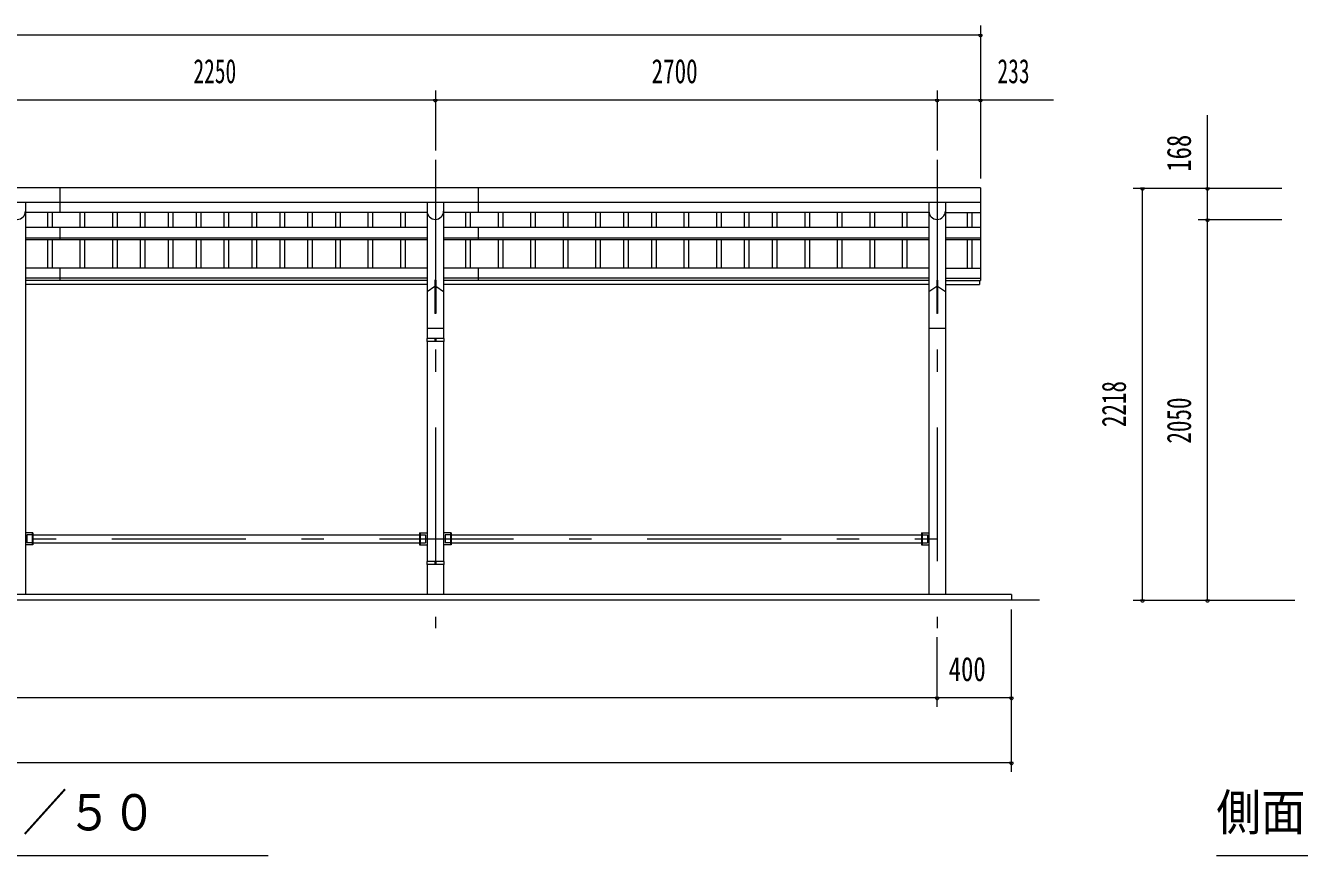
# Model space of a CAD drawing. Units: millimetres, scale not verified, with parts at other scales. Extents: x -25848 to 25858, y -10500 to 10500.
# Drawn here: x 3280 to 10135, y 420 to 4889 of the extents above; entities that cross this region are included whole.
import ezdxf
from ezdxf.enums import TextEntityAlignment as Align

# ---------------------------------------------------------------- set-up
doc = ezdxf.new("R2010")
doc.units = ezdxf.units.MM
doc.header["$LTSCALE"] = 60
doc.linetypes.add('USER3', pattern=[24, 12, -5, 2, -5])
for name, color, linetype, lineweight in [('0-2_1-05BOLD', 7, 'Continuous', 18), ('0-3_1-25CENTER', 3, 'USER3', 18), ('0-4_1-45THIN', 4, 'Continuous', 18), ('0-5_1-55DIM', 3, 'Continuous', 18)]:
    doc.layers.add(name, color=color, linetype=linetype, lineweight=lineweight)
doc.styles.add('ＭＳ ゴシック', font='')
doc.styles.get('ＭＳ ゴシック').set_extended_font_data('MS Gothic')

msp = doc.modelspace()

# ---------------------------------------------------------------- linework, layer by layer
at = {"layer": '0-2_1-05BOLD'}
for p, q in [((3465.45, 4014.67), (3465.45, 3882.27)), ((5715.45, 4014.67), (5715.45, 3882.27)), ((8418.45, 4014.67), (8418.45, 3515.47)), ((-2247.56, 3937.52), (8418.45, 3937.52)), ((3280, 3937.52), (3280, 1824.67)), ((5440.9, 3937.52), (5440.9, 3202.67)), ((5530, 3937.52), (5530, 3202.67)), ((8140.9, 3937.52), (8140.9, 1824.67)), ((8229.99, 3937.52), (8229.99, 1824.67)), ((5440.9, 3882.27), (3280, 3882.27)), ((8140.9, 3882.27), (5530, 3882.27)), ((8229.99, 3882.27), (8418.45, 3882.27)), ((3280, 3802.96), (5440.9, 3802.96)), ((3465.45, 3802.96), (3465.45, 3737.03)), ((5530, 3802.96), (8140.9, 3802.96)), ((5715.45, 3802.96), (5715.45, 3737.03)), ((8229.99, 3802.96), (8418.45, 3802.96)), ((3280, 3745.26), (5440.9, 3745.26)), ((3280, 3737.03), (5440.9, 3737.03)), ((5530, 3745.26), (8140.9, 3745.26)), ((5530, 3737.03), (8140.9, 3737.03)), ((8229.99, 3745.26), (8418.45, 3745.26)), ((8229.99, 3737.03), (8418.45, 3737.03)), ((5440.9, 3582.44), (3280, 3582.44)), ((3465.45, 3582.44), (3465.45, 3515.47)), ((8140.9, 3582.44), (5530, 3582.44)), ((5715.45, 3582.44), (5715.45, 3515.47)), ((8230, 3582.44), (8418.45, 3582.44)), ((5440.9, 3527.34), (3280, 3527.34)), ((5440.9, 3515.47), (3280, 3515.47)), ((5483.2, 3517.89), (5483.2, 3337.25)), ((5487.7, 3517.89), (5483.2, 3517.89)), ((5487.7, 3517.89), (5487.7, 3337.25)), ((8140.9, 3527.34), (5530, 3527.34)), ((8140.9, 3515.47), (5530, 3515.47)), ((8187.7, 3517.89), (8183.2, 3517.89)), ((8183.2, 3517.89), (8183.2, 3337.25)), ((8229.99, 3515.47), (8418.45, 3515.47)), ((8230, 3527.34), (8418.45, 3527.34)), ((8413.45, 3515.47), (8413.45, 3494.67)), ((5440.9, 3494.67), (3280, 3494.67)), ((5440.9, 3457.25), (5483.2, 3485.19)), ((5487.7, 3485.19), (5529.99, 3457.25)), ((8140.9, 3494.67), (5530, 3494.67)), ((8140.9, 3457.25), (8183.2, 3485.19)), ((8187.7, 3485.19), (8229.99, 3457.25)), ((8229.99, 3494.67), (8413.45, 3494.67)), ((5487.7, 3337.25), (5483.2, 3337.25)), ((5529.99, 3256.67), (5440.9, 3256.67)), ((8229.99, 3256.67), (8140.9, 3256.67)), ((5439.3, 3202.67), (5439.3, 3186.67)), ((5531.6, 3202.67), (5439.3, 3202.67)), ((5531.6, 3186.67), (5439.3, 3186.67)), ((5440.9, 3186.67), (5440.9, 2002.67)), ((5482.4, 3202.67), (5482.4, 3186.67)), ((5482.4, 3194.67), (5488.5, 3194.67)), ((5488.5, 3202.67), (5488.5, 3186.67)), ((5530, 3186.67), (5530, 2002.67)), ((5531.6, 3202.67), (5531.6, 3186.67)), ((3320, 2157.67), (3280, 2157.67)), ((3316.79, 2157.67), (3316.79, 2091.67)), ((3320, 2146.02), (5400.9, 2146.02)), ((5400.9, 2157.67), (5440.9, 2157.67)), ((5404.1, 2157.67), (5404.1, 2091.67)), ((5404.1, 2146.02), (5432.95, 2146.02)), ((5432.95, 2146.02), (5432.95, 2103.32)), ((5570, 2157.67), (5530, 2157.67)), ((5537.95, 2146.02), (5537.95, 2103.32)), ((5566.79, 2146.02), (5537.95, 2146.02)), ((5566.79, 2157.67), (5566.79, 2091.67)), ((5570, 2146.02), (8100.9, 2146.02)), ((8100.9, 2157.67), (8140.9, 2157.67)), ((8104.1, 2157.67), (8104.1, 2091.67)), ((3316.79, 2103.32), (3287.95, 2103.32)), ((3320, 2103.32), (5400.9, 2103.32)), ((5404.1, 2103.32), (5432.95, 2103.32)), ((5566.79, 2103.32), (5537.95, 2103.32)), ((5570, 2103.32), (8100.9, 2103.32)), ((8104.1, 2103.32), (8132.94, 2103.32)), ((5439.3, 2002.67), (5439.3, 1986.67)), ((5531.6, 2002.67), (5439.3, 2002.67)), ((5482.4, 2002.67), (5482.4, 1986.67)), ((5482.4, 1994.67), (5488.5, 1994.67)), ((5488.5, 2002.67), (5488.5, 1986.67)), ((5531.6, 2002.67), (5531.6, 1986.67)), ((5531.6, 1986.67), (5439.3, 1986.67)), ((5440.9, 1986.67), (5440.9, 1824.67)), ((5530, 1986.67), (5530, 1824.67)), ((8735.45, 1794.67), (-2564.55, 1794.67)), ((8585.45, 1824.67), (-2414.55, 1824.67)), ((8585.45, 1824.67), (8585.45, 1794.67))]:
    msp.add_line(p, q, dxfattribs=at)
for points in [[(8418.45, 4014.67), (-2247.56, 4014.67), (-2247.56, 3515.47)], [(8187.7, 3517.89), (8187.7, 3337.25), (8183.2, 3337.25)], [(3320, 2157.67), (3320, 2091.67), (3280, 2091.67)], [(3316.79, 2146.02), (3287.95, 2146.02), (3287.95, 2103.32)], [(5400.9, 2157.67), (5400.9, 2091.67), (5440.9, 2091.67)], [(5570, 2157.67), (5570, 2091.67), (5530, 2091.67)], [(8100.9, 2157.67), (8100.9, 2091.67), (8140.9, 2091.67)], [(8104.1, 2146.02), (8132.94, 2146.02), (8132.94, 2103.32)]]:
    msp.add_lwpolyline(points, dxfattribs=at)
for centre in [(3235.45, 3889.22), (5485.45, 3889.22), (8185.45, 3889.22)]:
    msp.add_arc(centre, 44.55, 180, 0, dxfattribs=at)
at = {"layer": '0-3_1-25CENTER'}
for p, q in [((5485.45, 4164.67), (5485.45, 1644.67)), ((8185.45, 4164.67), (8185.45, 1644.67)), ((-2014.55, 2124.67), (8185.45, 2124.67))]:
    msp.add_line(p, q, dxfattribs=at)
at = {"layer": '0-4_1-45THIN'}
for p, q in [((3397.95, 3882.27), (3397.95, 3802.96)), ((3422.95, 3882.27), (3422.95, 3802.96)), ((3572.95, 3882.27), (3572.95, 3802.96)), ((3597.95, 3882.27), (3597.95, 3802.96)), ((3747.95, 3882.27), (3747.95, 3802.96)), ((3772.95, 3882.27), (3772.95, 3802.96)), ((3897.95, 3882.27), (3897.95, 3802.96)), ((3922.95, 3882.27), (3922.95, 3802.96)), ((4047.95, 3882.27), (4047.95, 3802.96)), ((4072.95, 3882.27), (4072.95, 3802.96)), ((4197.95, 3882.27), (4197.95, 3802.96)), ((4222.95, 3882.27), (4222.95, 3802.96)), ((4347.95, 3882.27), (4347.95, 3802.96)), ((4372.95, 3882.27), (4372.95, 3802.96)), ((4497.95, 3882.27), (4497.95, 3802.96)), ((4522.95, 3882.27), (4522.95, 3802.96)), ((4647.95, 3882.27), (4647.95, 3802.96)), ((4672.95, 3882.27), (4672.95, 3802.96)), ((4797.95, 3882.27), (4797.95, 3802.96)), ((4822.95, 3882.27), (4822.95, 3802.96)), ((4947.95, 3882.27), (4947.95, 3802.96)), ((4972.95, 3882.27), (4972.95, 3802.96)), ((5122.95, 3882.27), (5122.95, 3802.96)), ((5147.95, 3882.27), (5147.95, 3802.96)), ((5297.95, 3882.27), (5297.95, 3802.96)), ((5322.95, 3882.27), (5322.95, 3802.96)), ((5647.95, 3882.27), (5647.95, 3802.96)), ((5672.95, 3882.27), (5672.95, 3802.96)), ((5822.95, 3882.27), (5822.95, 3802.96)), ((5847.95, 3882.27), (5847.95, 3802.96)), ((5997.95, 3882.27), (5997.95, 3802.96)), ((6022.95, 3882.27), (6022.95, 3802.96)), ((6172.95, 3882.27), (6172.95, 3802.96)), ((6197.95, 3882.27), (6197.95, 3802.96)), ((6347.95, 3882.27), (6347.95, 3802.96)), ((6372.95, 3882.27), (6372.95, 3802.96)), ((6497.95, 3882.27), (6497.95, 3802.96)), ((6522.95, 3882.27), (6522.95, 3802.96)), ((6647.95, 3882.27), (6647.95, 3802.96)), ((6672.95, 3882.27), (6672.95, 3802.96)), ((6822.95, 3882.27), (6822.95, 3802.96)), ((6847.95, 3882.27), (6847.95, 3802.96)), ((6997.95, 3882.27), (6997.95, 3802.96)), ((7022.95, 3882.27), (7022.95, 3802.96)), ((7147.95, 3882.27), (7147.95, 3802.96)), ((7172.95, 3882.27), (7172.95, 3802.96)), ((7297.95, 3882.27), (7297.95, 3802.96)), ((7322.95, 3882.27), (7322.95, 3802.96)), ((7472.95, 3882.27), (7472.95, 3802.96)), ((7497.95, 3882.27), (7497.95, 3802.96)), ((7647.95, 3882.27), (7647.95, 3802.96)), ((7672.95, 3882.27), (7672.95, 3802.96)), ((7822.95, 3882.27), (7822.95, 3802.96)), ((7847.95, 3882.27), (7847.95, 3802.96)), ((7997.95, 3882.27), (7997.95, 3802.96)), ((8022.95, 3882.27), (8022.95, 3802.96)), ((8347.95, 3882.27), (8347.95, 3802.96)), ((8372.95, 3882.27), (8372.95, 3802.96)), ((3397.95, 3737.03), (3397.95, 3582.44)), ((3422.95, 3737.03), (3422.95, 3582.44)), ((3572.95, 3737.03), (3572.95, 3582.44)), ((3597.95, 3737.03), (3597.95, 3582.44)), ((3747.95, 3737.03), (3747.95, 3582.44)), ((3772.95, 3737.03), (3772.95, 3582.44)), ((3897.95, 3737.03), (3897.95, 3582.44)), ((3922.95, 3737.03), (3922.95, 3582.44)), ((4047.95, 3737.03), (4047.95, 3582.44)), ((4072.95, 3737.03), (4072.95, 3582.44)), ((4197.95, 3737.03), (4197.95, 3582.44)), ((4222.95, 3737.03), (4222.95, 3582.44)), ((4347.95, 3737.03), (4347.95, 3582.44)), ((4372.95, 3737.03), (4372.95, 3582.44)), ((4497.95, 3737.03), (4497.95, 3582.44)), ((4522.95, 3737.03), (4522.95, 3582.44)), ((4647.95, 3737.03), (4647.95, 3582.44)), ((4672.95, 3737.03), (4672.95, 3582.44)), ((4797.95, 3737.03), (4797.95, 3582.44)), ((4822.95, 3737.03), (4822.95, 3582.44)), ((4947.95, 3737.03), (4947.95, 3582.44)), ((4972.95, 3737.03), (4972.95, 3582.44)), ((5122.95, 3737.03), (5122.95, 3582.44)), ((5147.95, 3737.03), (5147.95, 3582.44)), ((5297.95, 3737.03), (5297.95, 3582.44)), ((5322.95, 3737.03), (5322.95, 3582.44)), ((5647.95, 3737.03), (5647.95, 3582.44)), ((5672.95, 3737.03), (5672.95, 3582.44)), ((5822.95, 3737.03), (5822.95, 3582.44)), ((5847.95, 3737.03), (5847.95, 3582.44)), ((5997.95, 3737.03), (5997.95, 3582.44)), ((6022.95, 3737.03), (6022.95, 3582.44)), ((6172.95, 3737.03), (6172.95, 3582.44)), ((6197.95, 3737.03), (6197.95, 3582.44)), ((6347.95, 3737.03), (6347.95, 3582.44)), ((6372.95, 3737.03), (6372.95, 3582.44)), ((6497.95, 3737.03), (6497.95, 3582.44)), ((6522.95, 3737.03), (6522.95, 3582.44)), ((6647.95, 3737.03), (6647.95, 3582.44)), ((6672.95, 3737.03), (6672.95, 3582.44)), ((6822.95, 3737.03), (6822.95, 3582.44)), ((6847.95, 3737.03), (6847.95, 3582.44)), ((6997.95, 3737.03), (6997.95, 3582.44)), ((7022.95, 3737.03), (7022.95, 3582.44)), ((7147.95, 3737.03), (7147.95, 3582.44)), ((7172.95, 3737.03), (7172.95, 3582.44)), ((7297.95, 3737.03), (7297.95, 3582.44)), ((7322.95, 3737.03), (7322.95, 3582.44)), ((7472.95, 3737.03), (7472.95, 3582.44)), ((7497.95, 3737.03), (7497.95, 3582.44)), ((7647.95, 3737.03), (7647.95, 3582.44)), ((7672.95, 3737.03), (7672.95, 3582.44)), ((7822.95, 3737.03), (7822.95, 3582.44)), ((7847.95, 3737.03), (7847.95, 3582.44)), ((7997.95, 3737.03), (7997.95, 3582.44)), ((8022.95, 3737.03), (8022.95, 3582.44)), ((8347.95, 3737.03), (8347.95, 3582.44)), ((8372.95, 3737.03), (8372.95, 3582.44))]:
    msp.add_line(p, q, dxfattribs=at)
at = {"layer": '0-5_1-55DIM'}
for p, q in [((8418.45, 4888.67), (8418.45, 4064.67)), ((-2247.56, 4838.67), (8418.45, 4838.67)), ((8428.45, 4838.67), (8408.45, 4838.67)), ((5485.45, 4538.67), (5485.45, 4214.67)), ((8185.45, 4538.67), (8185.45, 4214.67)), ((3235.45, 4488.67), (5485.45, 4488.67)), ((5495.45, 4488.67), (5475.45, 4488.67)), ((5485.45, 4488.67), (8185.45, 4488.67)), ((8195.45, 4488.67), (8175.45, 4488.67)), ((8185.45, 4488.67), (8418.45, 4488.67)), ((8428.45, 4488.67), (8408.45, 4488.67)), ((8418.45, 4488.67), (8810.95, 4488.67)), ((9640.45, 4012.67), (9640.45, 4405.17)), ((9240.45, 4012.67), (10040.45, 4012.67)), ((9300.45, 4012.67), (9280.45, 4012.67)), ((9290.45, 1794.67), (9290.45, 4012.67)), ((9650.44, 4012.67), (9630.44, 4012.67)), ((9640.45, 3844.67), (9640.45, 4012.67)), ((9590.45, 3844.67), (10040.45, 3844.67)), ((9650.44, 3844.67), (9630.44, 3844.67)), ((9640.45, 1794.67), (9640.45, 3844.67)), ((9240.45, 1794.67), (10110.44, 1794.67)), ((9300.45, 1794.67), (9280.45, 1794.67)), ((9650.44, 1794.67), (9630.44, 1794.67)), ((8585.45, 869.67), (8585.45, 1744.67)), ((8185.45, 1219.67), (8185.45, 1594.67)), ((-2014.55, 1269.67), (8185.45, 1269.67)), ((8195.45, 1269.67), (8175.45, 1269.67)), ((8185.45, 1269.67), (8585.45, 1269.67)), ((8595.45, 1269.67), (8575.45, 1269.67)), ((-2414.55, 919.67), (8585.45, 919.67)), ((8595.45, 919.67), (8575.45, 919.67)), ((1585.45, 419.67), (4585.45, 419.67)), ((9687.94, 419.67), (12687.94, 419.67))]:
    msp.add_line(p, q, dxfattribs=at)
for centre in [(8418.45, 4838.67), (5485.45, 4488.67), (8185.45, 4488.67), (8418.45, 4488.67), (9290.45, 4012.67), (9640.44, 4012.67), (9640.44, 3844.67), (9290.45, 1794.67), (9640.44, 1794.67), (8185.45, 1269.67), (8585.45, 1269.67), (8585.45, 919.67)]:
    msp.add_arc(centre, 10, 180, 0, dxfattribs=at)

# ---------------------------------------------------------------- texts
at = {"layer": '0-5_1-55DIM', "color": 7, "style": 'ＭＳ ゴシック'}
for s, height, width, p in [('2250', 130.2, 0.65, (4183.76, 4538.67)), ('2700', 130.2, 0.7, (6648.85, 4538.67)), ('233', 130.2, 0.65, (8510.27, 4538.67)), ('400', 130.2, 0.75, (8247.82, 1319.67)), ('正面図\u3000Ｓ＝１／５０', 195.4, 0.9, (1585.44, 496.31)), ('側面図\u3000Ｓ＝１／５０', 195.4, 0.9, (9687.94, 496.31))]:
    msp.add_text(s, height=height, dxfattribs=dict(at, width=width)).set_placement(p, align=Align.BOTTOM_LEFT)
for s, width, p in [('168', 0.75, (9590.44, 4101.06)), ('2218', 0.7, (9240.45, 2726.25)), ('2050', 0.7, (9590.44, 2637.51))]:
    msp.add_text(s, height=130.2, rotation=90, dxfattribs=dict(at, width=width)).set_placement(p, align=Align.BOTTOM_LEFT)

doc.saveas('drawing.dxf')
